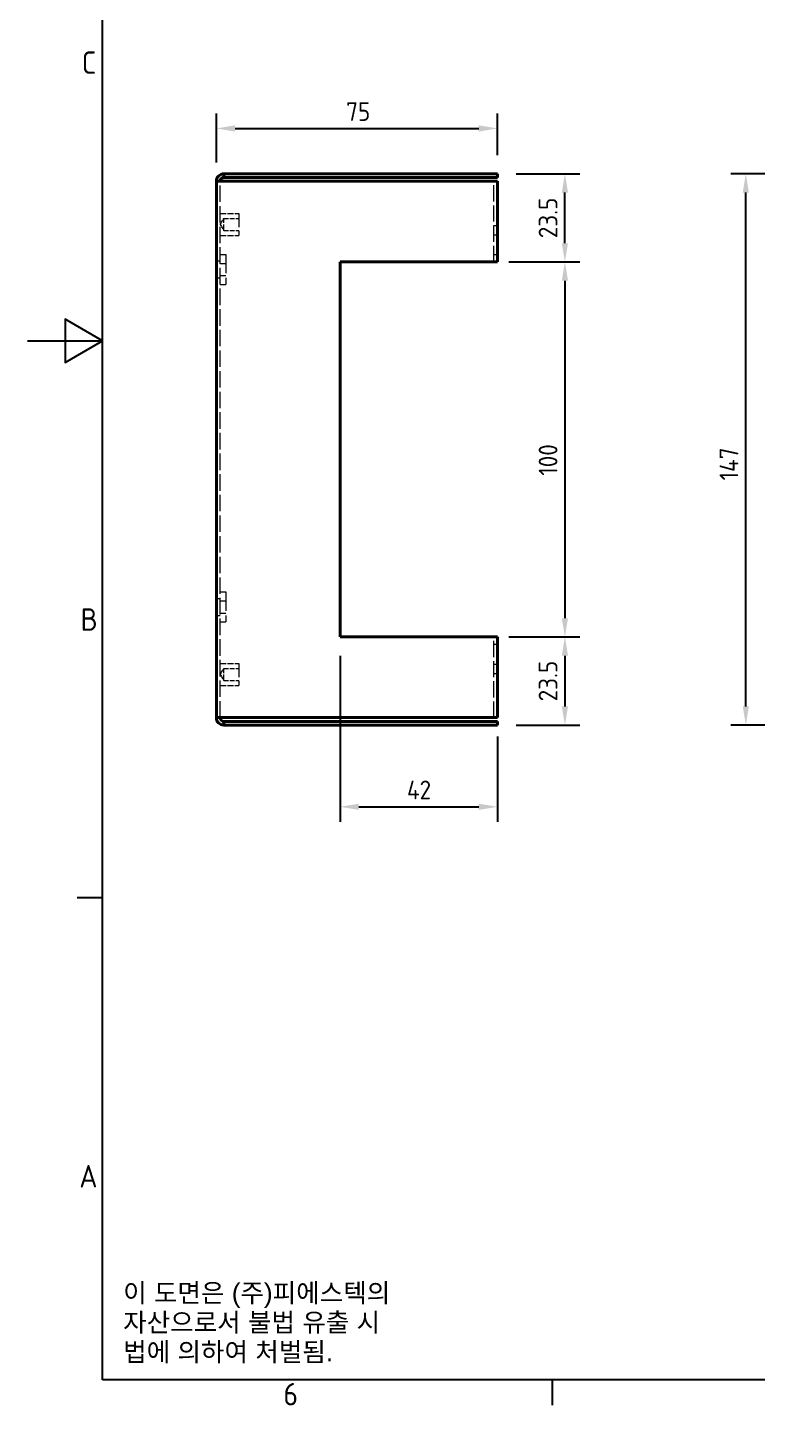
# Model space of a CAD drawing. Header units: millimetres. Extents: x 0 to 840, y 0 to 594.
# Drawn here: x 0 to 194.8, y 13.1 to 380.5 of the extents above; entities that cross this region are included whole.
import ezdxf

# ---------------------------------------------------------------- set-up
doc = ezdxf.new("R2010")
doc.units = ezdxf.units.MM
doc.header["$LTSCALE"] = 2
doc.linetypes.add('DASHED', pattern=[0.2067, 0.1654, -0.0413])
doc.layers.get('0').update_dxf_attribs({"color": 3, "lineweight": 25})
for name, color, linetype, lineweight in [('가려진 것(ISO)', 2, 'DASHED', 18), ('가시적인 것(ISO)', 3, 'Continuous', 40), ('경계(ISO)', 7, 'Continuous', 25), ('기호(ISO)', 5, 'Continuous', 25), ('치수(ISO)', 2, 'Continuous', 25)]:
    doc.layers.add(name, color=color, linetype=linetype, lineweight=lineweight)
doc.styles.add('문자 텍스트_M2B', font='isocp.shx')
doc.styles.add('문자 텍스트_PSTEK_POSCO', font='isocp.shx')
doc.styles.add('치수 텍스트_PSTEK_POSCO', font='isocp.shx')
doc.dimstyles.new('치수_PSTEK_POSCO', dxfattribs={"dimscale": 2, "dimtxt": 2.5, "dimasz": 2.5, "dimexe": 2, "dimexo": 2.5, "dimgap": 1, "dimtad": 1, "dimrnd": 1e-08, "dimdsep": 46, "dimtxsty": '치수 텍스트_PSTEK_POSCO', "dimcen": 0.09, "dimdle": 10, "dimclrd": 7, "dimclre": 7, "dimclrt": 2, "dimadec": 1, "dimazin": 2, "dimtfac": 1, "dimtmove": 0, "dimatfit": 3, "dimfxl": 0, "dimtolj": 1, "dimlwd": -1, "dimlwe": -1, "dimarcsym": 0})

# ---------------------------------------------------------------- blocks, each defined once
blk = doc.blocks.new('경계 Default Border')
at = {"layer": '경계(ISO)'}
for p, q in [((10, 74.25), (6.6, 74.25)), ((70, 10), (70, 6.6))]:
    blk.add_line(p, q, dxfattribs=at)
at = {"layer": '경계(ISO)', "flags": 128}
for points in [[(10, 10), (10, 287), (410, 287), (410, 10), (10, 10)], [(0, 148.5), (10, 148.5), (5, 151.39), (5, 145.61), (10, 148.5)]]:
    blk.add_lwpolyline(points, dxfattribs=at)
at = {"layer": '경계(ISO)', "color": 2, "char_height": 3, "attachment_point": 7, "style": '문자 텍스트_M2B'}
for s, insert in [('C', (7.24, 184.1)), ('B', (7.08, 109.85)), ('A', (6.91, 35.62)), ('6', (34.14, 6.57))]:
    blk.add_mtext(s, dxfattribs=dict(at, insert=insert))
blk = doc.blocks.new('*D32')
at = {"layer": 'Defpoints', "color": 0, "transparency": 16777216}
for p in [(125.39, 341.55), (143.39, 341.55), (123.39, 318.05)]:
    blk.add_point(p, dxfattribs=at)
at = {"layer": '치수(ISO)', "color": 7, "transparency": 16777216}
for p, q in [((130.39, 341.55), (147.39, 341.55)), ((143.39, 323.05), (143.39, 336.55)), ((128.39, 318.05), (147.39, 318.05))]:
    blk.add_line(p, q, dxfattribs=at)
for points in [[(142.55, 336.55), (144.22, 336.55), (143.39, 341.55)], [(142.55, 323.05), (144.22, 323.05), (143.39, 318.05)]]:
    blk.add_solid(points, dxfattribs=at)
at = {"layer": '치수(ISO)', "color": 2, "transparency": 16777216, "insert": (138.89, 324.38), "char_height": 5, "attachment_point": 4, "rotation": 90, "style": '치수 텍스트_PSTEK_POSCO'}
blk.add_mtext('\\A1;23.5', dxfattribs=at)
blk = doc.blocks.new('*D33')
at = {"layer": 'Defpoints', "color": 0, "transparency": 16777216}
for p in [(123.39, 318.05), (123.39, 218.05), (143.39, 218.05)]:
    blk.add_point(p, dxfattribs=at)
at = {"layer": '치수(ISO)', "color": 7, "transparency": 16777216}
for p, q in [((128.39, 318.05), (147.39, 318.05)), ((143.39, 313.05), (143.39, 223.05)), ((128.39, 218.05), (147.39, 218.05))]:
    blk.add_line(p, q, dxfattribs=at)
for points in [[(142.55, 313.05), (144.22, 313.05), (143.39, 318.05)], [(142.55, 223.05), (144.22, 223.05), (143.39, 218.05)]]:
    blk.add_solid(points, dxfattribs=at)
at = {"layer": '치수(ISO)', "color": 2, "transparency": 16777216, "insert": (138.89, 261.05), "char_height": 5, "attachment_point": 4, "rotation": 90, "style": '치수 텍스트_PSTEK_POSCO'}
blk.add_mtext('\\A1;100', dxfattribs=at)
blk = doc.blocks.new('*D34')
at = {"layer": 'Defpoints', "color": 0, "transparency": 16777216}
for p in [(123.39, 218.05), (125.39, 194.55), (143.39, 194.55)]:
    blk.add_point(p, dxfattribs=at)
at = {"layer": '치수(ISO)', "color": 7, "transparency": 16777216}
for p, q in [((128.39, 218.05), (147.39, 218.05)), ((143.39, 213.05), (143.39, 199.55)), ((130.39, 194.55), (147.39, 194.55))]:
    blk.add_line(p, q, dxfattribs=at)
for points in [[(142.55, 213.05), (144.22, 213.05), (143.39, 218.05)], [(142.55, 199.55), (144.22, 199.55), (143.39, 194.55)]]:
    blk.add_solid(points, dxfattribs=at)
at = {"layer": '치수(ISO)', "color": 2, "transparency": 16777216, "insert": (138.89, 200.88), "char_height": 5, "attachment_point": 4, "rotation": 90, "style": '치수 텍스트_PSTEK_POSCO'}
blk.add_mtext('\\A1;23.5', dxfattribs=at)
blk = doc.blocks.new('*D35')
at = {"layer": 'Defpoints', "color": 0, "transparency": 16777216}
for p in [(125.39, 353.65), (50.39, 339.55), (125.39, 341.55)]:
    blk.add_point(p, dxfattribs=at)
at = {"layer": '치수(ISO)', "color": 7, "transparency": 16777216}
for p, q in [((50.39, 344.55), (50.39, 357.65)), ((125.39, 346.55), (125.39, 357.65)), ((55.39, 353.65), (120.39, 353.65))]:
    blk.add_line(p, q, dxfattribs=at)
for points in [[(55.39, 354.48), (55.39, 352.81), (50.39, 353.65)], [(120.39, 354.48), (120.39, 352.81), (125.39, 353.65)]]:
    blk.add_solid(points, dxfattribs=at)
at = {"layer": '치수(ISO)', "color": 2, "transparency": 16777216, "insert": (85.03, 358.15), "char_height": 5, "attachment_point": 4, "style": '치수 텍스트_PSTEK_POSCO'}
blk.add_mtext('\\A1;75', dxfattribs=at)
blk = doc.blocks.new('*D49')
at = {"layer": 'Defpoints', "color": 0, "transparency": 16777216}
for p in [(191.66, 341.55), (248.33, 341.55), (248.33, 194.55)]:
    blk.add_point(p, dxfattribs=at)
at = {"layer": '치수(ISO)', "color": 7, "transparency": 16777216}
for p, q in [((243.33, 341.55), (187.66, 341.55)), ((191.66, 199.55), (191.66, 336.55)), ((243.33, 194.55), (187.66, 194.55))]:
    blk.add_line(p, q, dxfattribs=at)
for points in [[(190.83, 336.55), (192.49, 336.55), (191.66, 341.55)], [(190.83, 199.55), (192.49, 199.55), (191.66, 194.55)]]:
    blk.add_solid(points, dxfattribs=at)
at = {"layer": '치수(ISO)', "color": 2, "transparency": 16777216, "insert": (187.16, 259.8), "char_height": 5, "attachment_point": 4, "rotation": 90, "style": '치수 텍스트_PSTEK_POSCO'}
blk.add_mtext('\\A1;147', dxfattribs=at)
blk = doc.blocks.new('*D51')
at = {"layer": 'Defpoints', "color": 0, "transparency": 16777216}
for p in [(83.39, 218.05), (125.39, 196.55), (125.39, 172.77)]:
    blk.add_point(p, dxfattribs=at)
at = {"layer": '치수(ISO)', "color": 7, "transparency": 16777216}
for p, q in [((83.39, 213.05), (83.39, 168.77)), ((125.39, 191.55), (125.39, 168.77)), ((88.39, 172.77), (120.39, 172.77))]:
    blk.add_line(p, q, dxfattribs=at)
for points in [[(88.39, 173.6), (88.39, 171.93), (83.39, 172.77)], [(120.39, 173.6), (120.39, 171.93), (125.39, 172.77)]]:
    blk.add_solid(points, dxfattribs=at)
at = {"layer": '치수(ISO)', "color": 2, "transparency": 16777216, "insert": (101.24, 177.27), "char_height": 5, "attachment_point": 4, "style": '치수 텍스트_PSTEK_POSCO'}
blk.add_mtext('\\A1;42', dxfattribs=at)

msp = doc.modelspace()

# ---------------------------------------------------------------- linework, layer by layer
at = {"layer": '가려진 것(ISO)', "ltscale": 13.304306}
msp.add_line((51.386, 196.552), (51.386, 339.552), dxfattribs=at)
at = {"layer": '가려진 것(ISO)', "ltscale": 13.001935}
for p, q in [((124.386, 318.052), (124.386, 339.552)), ((124.386, 196.552), (124.386, 218.052))]:
    msp.add_line(p, q, dxfattribs=at)
at = {"layer": '가려진 것(ISO)', "ltscale": 4.761642}
for p, q in [((51.386, 331.002), (56.386, 331.002)), ((51.386, 325.102), (56.386, 325.102)), ((51.386, 211.002), (56.386, 211.002)), ((51.386, 205.102), (56.386, 205.102))]:
    msp.add_line(p, q, dxfattribs=at)
at = {"layer": '가려진 것(ISO)', "ltscale": 11.209118}
for p, q in [((56.386, 331.002), (56.386, 325.102)), ((56.386, 211.002), (56.386, 205.102))]:
    msp.add_line(p, q, dxfattribs=at)
at = {"layer": '가려진 것(ISO)', "ltscale": 1.800898}
for p, q in [((51.412, 328.052), (52.386, 329.673)), ((51.412, 328.052), (52.386, 326.431)), ((51.412, 208.052), (52.386, 209.673)), ((51.412, 208.052), (52.386, 206.431))]:
    msp.add_line(p, q, dxfattribs=at)
at = {"layer": '가려진 것(ISO)', "ltscale": 4.849754}
for p, q in [((52.386, 326.431), (52.386, 329.673)), ((52.386, 206.431), (52.386, 209.673))]:
    msp.add_line(p, q, dxfattribs=at)
at = {"layer": '가려진 것(ISO)', "ltscale": 3.809293}
for p, q in [((52.386, 329.673), (56.386, 329.673)), ((52.386, 326.431), (56.386, 326.431)), ((52.386, 209.673), (56.386, 209.673)), ((52.386, 206.431), (56.386, 206.431))]:
    msp.add_line(p, q, dxfattribs=at)
at = {"layer": '가려진 것(ISO)', "ltscale": 0.952248}
for p, q in [((124.386, 327.781), (125.386, 327.781)), ((124.386, 325.322), (125.386, 325.322)), ((124.386, 320.052), (125.386, 320.052)), ((50.386, 318.302), (51.386, 318.302)), ((50.386, 313.802), (51.386, 313.802)), ((50.386, 228.302), (51.386, 228.302)), ((50.386, 223.802), (51.386, 223.802)), ((125.386, 216.052), (124.386, 216.052)), ((124.386, 210.781), (125.386, 210.781)), ((124.386, 208.322), (125.386, 208.322))]:
    msp.add_line(p, q, dxfattribs=at)
at = {"layer": '가려진 것(ISO)', "ltscale": 1.428422}
for p, q in [((51.386, 320.052), (52.886, 320.052)), ((51.386, 317.673), (52.886, 317.673)), ((51.386, 314.431), (52.886, 314.431)), ((51.386, 312.052), (52.886, 312.052)), ((51.386, 230.052), (52.886, 230.052)), ((51.386, 227.673), (52.886, 227.673)), ((51.386, 224.431), (52.886, 224.431)), ((51.386, 222.052), (52.886, 222.052))]:
    msp.add_line(p, q, dxfattribs=at)
at = {"layer": '가려진 것(ISO)', "ltscale": 15.198803}
for p, q in [((52.886, 320.052), (52.886, 312.052)), ((52.886, 230.052), (52.886, 222.052))]:
    msp.add_line(p, q, dxfattribs=at)
at = {"layer": '가시적인 것(ISO)'}
for p, q in [((52.386, 339.552), (50.386, 339.552)), ((50.386, 339.552), (50.386, 196.552)), ((125.386, 341.552), (52.386, 341.552)), ((52.386, 340.552), (52.386, 341.552)), ((52.386, 340.552), (125.386, 340.552)), ((52.386, 339.552), (123.386, 339.552)), ((125.386, 339.552), (123.386, 339.552)), ((125.386, 340.552), (125.386, 341.552)), ((125.386, 339.552), (125.386, 318.052)), ((83.386, 218.052), (83.386, 318.052)), ((83.386, 318.052), (123.386, 318.052)), ((125.386, 318.052), (123.386, 318.052)), ((123.386, 218.052), (83.386, 218.052)), ((123.386, 218.052), (125.386, 218.052)), ((125.386, 218.052), (125.386, 196.552)), ((50.386, 196.552), (52.386, 196.552)), ((123.386, 196.552), (52.386, 196.552)), ((52.386, 195.552), (125.386, 195.552)), ((52.386, 195.552), (52.386, 194.552)), ((123.386, 196.552), (125.386, 196.552)), ((125.386, 195.552), (125.386, 194.552)), ((52.386, 194.552), (125.386, 194.552))]:
    msp.add_line(p, q, dxfattribs=at)
for centre, radius, start, end in [((52.386, 339.552), 2, 90, 180), ((52.386, 339.552), 1, 90, 180), ((52.386, 196.552), 2, 180, 270), ((52.386, 196.552), 1, 180, 270)]:
    msp.add_arc(centre, radius, start, end, dxfattribs=at)

# ---------------------------------------------------------------- block references
at = {"xscale": 2, "yscale": 2, "zscale": 2}
msp.add_blockref('경계 Default Border', (0, 0), dxfattribs=at)

# ---------------------------------------------------------------- texts
at = {"layer": '기호(ISO)', "color": 2, "insert": (25.51, 35.029), "char_height": 5, "width": 78.61221, "attachment_point": 4, "line_spacing_factor": 0.944221, "style": '문자 텍스트_PSTEK_POSCO'}
msp.add_mtext('{\\fArial|b0|i0;\\H5.0000;이 도면은 (주)피에스텍의\\P자산으로서 불법 유출 시 \\P법에 의하여 처벌됨.}', dxfattribs=at)

# ---------------------------------------------------------------- dimensions: what is measured, and where the dimension line sits
at = {"layer": '치수(ISO)', "color": 7}
for base, p1, p2, angle, picture, middle in [((125.386, 353.646), (50.386, 339.552), (125.386, 341.552), 180, '*D35', (87.886, 353.646)), ((143.386, 341.552), (123.386, 318.052), (125.386, 341.552), 270, '*D32', (143.386, 329.802)), ((191.659, 341.552), (248.327, 194.552), (248.327, 341.552), 270, '*D49', (191.659, 264.052)), ((143.386, 218.052), (123.386, 318.052), (123.386, 218.052), 270, '*D33', (143.386, 265.052)), ((143.386, 194.552), (123.386, 218.052), (125.386, 194.552), 90, '*D34', (143.386, 206.302))]:
    dim = msp.add_linear_dim(base=base, p1=p1, p2=p2, angle=angle, dimstyle='치수_PSTEK_POSCO', override={"dimdec": 2, "dimtp": 0, "dimtm": 0, "dimtdec": 2, "dimtofl": 0, "dimatfit": 1}, dxfattribs=at)
    dim.commit()
    dim.dimension.update_dxf_attribs({"geometry": picture, "text_midpoint": middle, "dimtype": 160})
dim = msp.add_linear_dim(base=(125.386, 172.766), p1=(83.386, 218.052), p2=(125.386, 196.552), dimstyle='치수_PSTEK_POSCO', override={"dimdec": 2, "dimtp": 0, "dimtm": 0, "dimtdec": 2, "dimtofl": 0, "dimatfit": 1}, dxfattribs=at)
dim.commit()
dim.dimension.update_dxf_attribs({"geometry": '*D51', "text_midpoint": (104.386, 172.766), "dimtype": 160})

doc.saveas('drawing.dxf')
